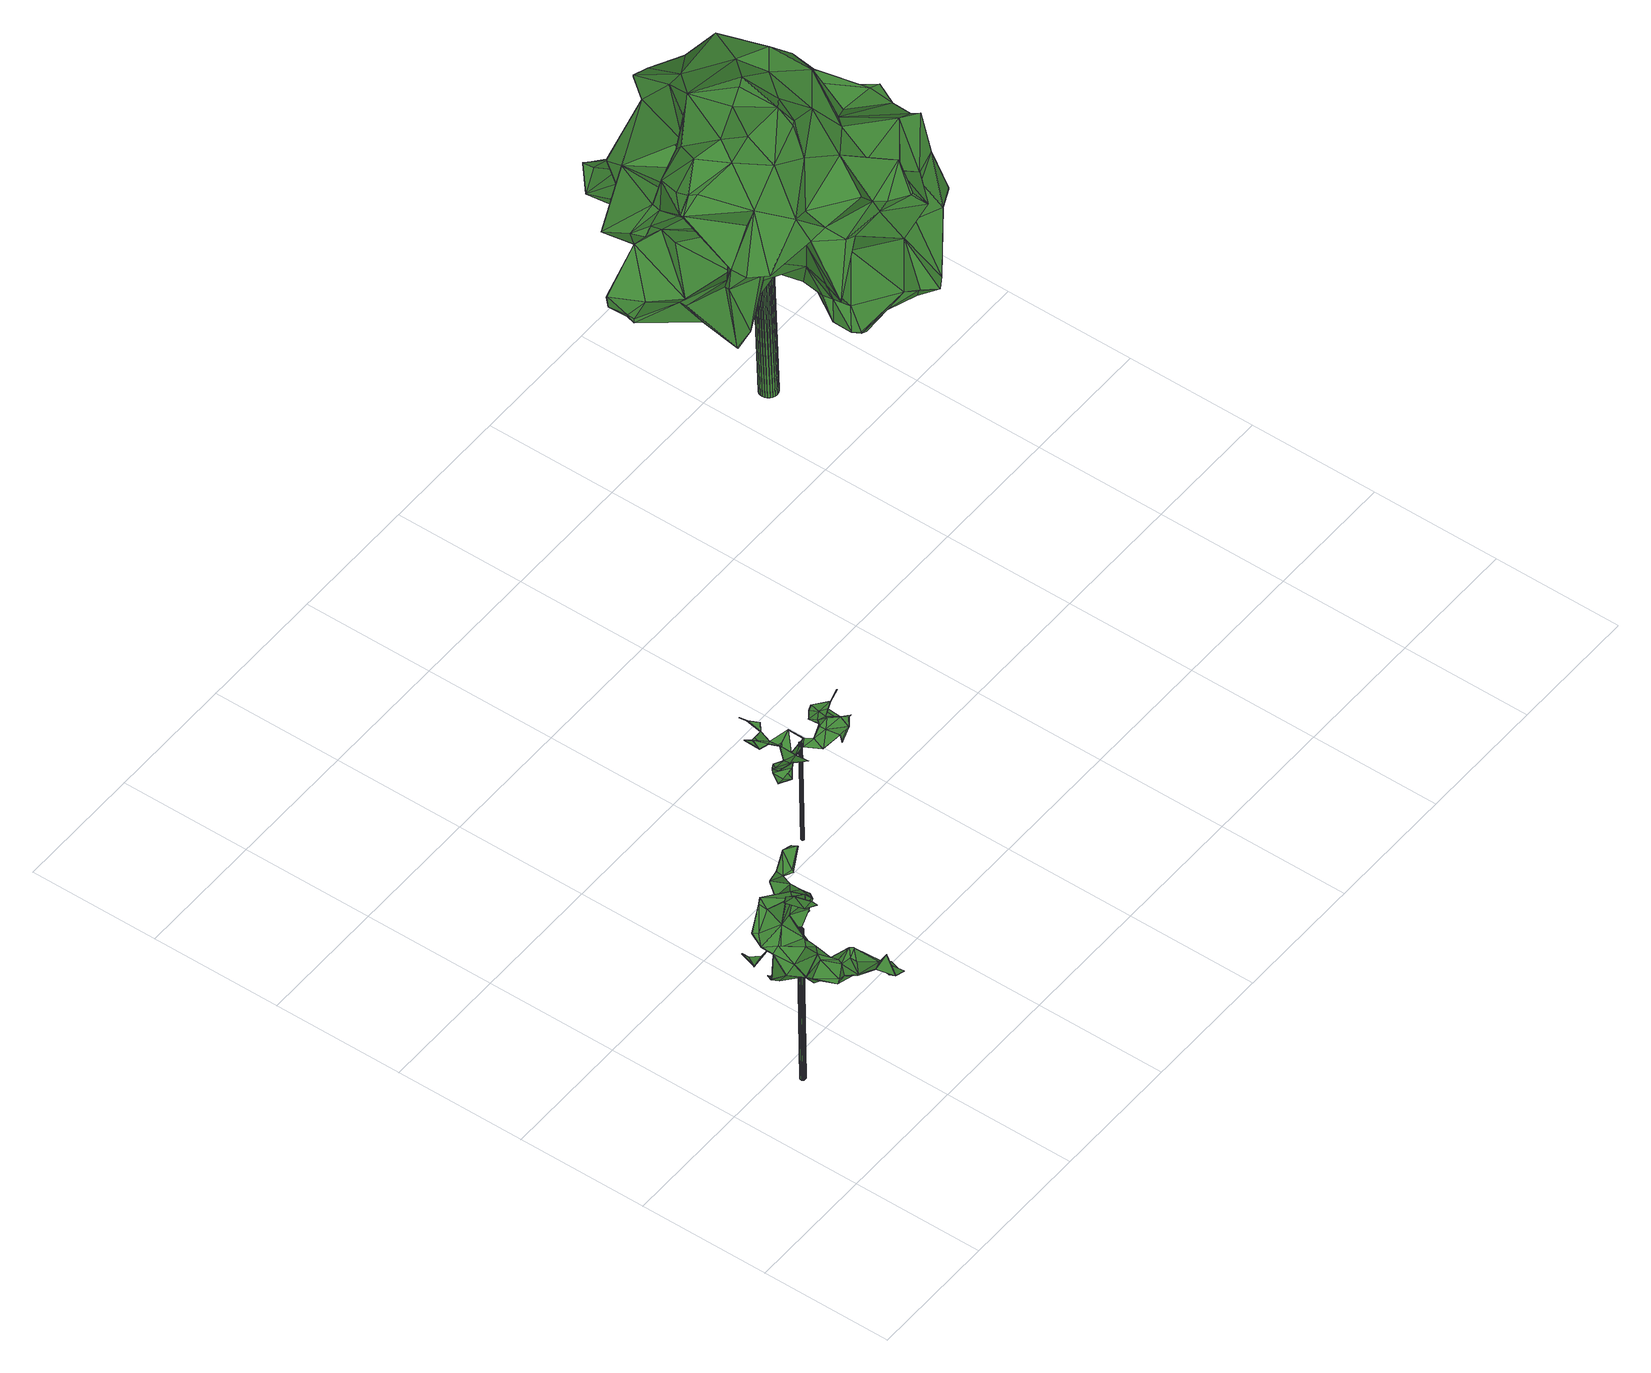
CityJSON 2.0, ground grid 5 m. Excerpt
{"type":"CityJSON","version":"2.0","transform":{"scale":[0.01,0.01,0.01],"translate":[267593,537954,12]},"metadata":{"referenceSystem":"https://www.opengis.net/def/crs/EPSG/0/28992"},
"CityObjects":{
"tree1":{"type":"SolitaryVegetationObject","attributes":{"gtid":401,"crown_width_m":4.51,"crown_median_z":20.05,"crown_r50_m":0.237,"crown_porosity":0.937,"trunk_H_m":7.23,"trunk_DBH_m":0.209,"trunk_radius_m":0.105,"trunk_base_height_m":12.82,"original_gtid":"449"},"geometry":[{"type":"Solid","lod":"3","boundaries":[[[[0,1,2]],[[3,4,5]],[[6,7,8]],[[8,2,9]],[[10,11,12]],[[10,12,13]],[[14,15,16]],[[17,18,19]],[[20,21,22]],[[23,24,25]],[[26,27,28]],[[29,30,31]],[[32,33,34]],[[35,36,37]],[[38,39,40]],[[18,7,41]],[[42,43,44]],[[45,24,46]],[[0,47,48]],[[49,50,51]],[[49,51,52]],[[53,19,54]],[[53,54,55]],[[26,56,27]],[[57,12,58]],[[59,60,61]],[[7,2,8]],[[62,63,64]],[[65,15,14]],[[66,67,21]],[[68,21,67]],[[69,70,71]],[[25,69,71]],[[64,72,73]],[[74,60,75]],[[76,14,16]],[[77,76,16]],[[8,9,6]],[[78,79,80]],[[81,82,83]],[[84,27,85]],[[84,85,17]],[[86,87,38]],[[32,34,88]],[[3,80,89]],[[90,0,91]],[[92,93,41]],[[94,95,96]],[[97,75,59]],[[98,68,15]],[[22,21,68]],[[16,99,100]],[[101,99,16]],[[61,102,59]],[[103,104,13]],[[10,13,104]],[[105,106,107]],[[108,28,53]],[[26,28,108]],[[56,109,27]],[[110,111,112]],[[113,114,111]],[[113,111,24]],[[94,96,115]],[[116,117,64]],[[81,118,119]],[[82,81,119]],[[48,120,0]],[[121,56,122]],[[123,124,125]],[[77,126,76]],[[85,127,128]],[[43,94,40]],[[0,129,85]],[[2,129,0]],[[121,122,130]],[[131,109,56]],[[121,131,56]],[[132,133,88]],[[88,34,134]],[[33,32,135]],[[88,134,132]],[[136,112,137]],[[74,61,60]],[[138,62,115]],[[139,78,5]],[[80,5,78]],[[80,3,5]],[[132,134,140]],[[141,142,25]],[[143,27,84]],[[137,51,144]],[[128,47,0]],[[6,9,145]],[[146,145,9]],[[47,128,147]],[[5,148,139]],[[112,111,114]],[[100,149,150]],[[120,55,54]],[[143,19,53]],[[55,120,48]],[[5,151,148]],[[4,151,5]],[[64,73,116]],[[146,1,90]],[[9,1,146]],[[73,152,119]],[[153,154,140]],[[9,2,1]],[[0,90,1]],[[150,149,155]],[[143,84,19]],[[80,79,156]],[[4,156,79]],[[17,19,84]],[[77,16,157]],[[157,126,77]],[[76,158,14]],[[43,40,159]],[[39,159,40]],[[59,160,66]],[[130,122,161]],[[144,136,137]],[[144,51,35]],[[99,160,100]],[[134,34,140]],[[81,162,118]],[[38,87,163]],[[114,161,122]],[[19,18,93]],[[4,141,71]],[[35,38,163]],[[26,122,56]],[[16,15,68]],[[16,68,101]],[[164,158,76]],[[140,133,132]],[[38,35,37]],[[42,44,165]],[[41,93,18]],[[48,49,55]],[[102,160,59]],[[125,166,123]],[[167,166,125]],[[91,120,168]],[[169,168,120]],[[50,127,131]],[[90,91,146]],[[145,146,91]],[[128,127,147]],[[53,28,143]],[[49,170,50]],[[78,139,148]],[[96,171,115]],[[96,24,171]],[[108,172,26]],[[62,138,116]],[[73,62,116]],[[98,173,68]],[[137,52,51]],[[148,151,78]],[[91,0,120]],[[25,87,69]],[[149,160,102]],[[66,160,99]],[[119,174,73]],[[175,46,176]],[[35,51,50]],[[80,156,89]],[[105,173,98]],[[37,131,121]],[[85,128,0]],[[166,177,165]],[[127,85,109]],[[127,109,131]],[[85,27,109]],[[178,162,81]],[[178,63,162]],[[35,163,144]],[[173,179,22]],[[82,180,83]],[[45,46,175]],[[16,126,157]],[[178,72,63]],[[4,74,156]],[[10,104,181]],[[124,130,125]],[[100,150,16]],[[136,110,112]],[[150,164,16]],[[126,16,164]],[[63,73,174]],[[143,28,27]],[[147,170,47]],[[87,25,182]],[[87,182,136]],[[67,66,183]],[[67,183,184]],[[126,164,76]],[[13,31,176]],[[25,71,141]],[[72,64,63]],[[118,174,119]],[[162,174,118]],[[173,22,68]],[[147,50,170]],[[99,183,66]],[[42,165,177]],[[115,62,94]],[[24,96,113]],[[24,110,25]],[[4,3,141]],[[185,41,186]],[[187,153,33]],[[34,33,153]],[[187,11,153]],[[69,87,86]],[[69,86,61]],[[24,111,110]],[[140,34,153]],[[10,97,11]],[[10,74,97]],[[10,156,74]],[[75,97,74]],[[49,52,55]],[[11,97,59]],[[11,59,153]],[[59,75,60]],[[121,130,37]],[[124,37,130]],[[188,21,20]],[[66,21,188]],[[74,70,61]],[[70,69,61]],[[103,13,176]],[[189,159,124]],[[39,124,159]],[[14,158,65]],[[158,164,150]],[[149,100,160]],[[105,107,179]],[[190,179,107]],[[86,102,61]],[[49,48,170]],[[73,72,152]],[[185,92,41]],[[3,89,142]],[[141,3,142]],[[152,72,178]],[[91,185,186]],[[179,190,20]],[[22,179,20]],[[188,135,154]],[[20,190,191]],[[155,192,150]],[[13,29,31]],[[187,12,11]],[[187,33,193]],[[92,185,168]],[[91,168,185]],[[168,93,92]],[[53,52,108]],[[55,52,53]],[[30,115,171]],[[30,138,115]],[[23,46,24]],[[86,194,195]],[[25,196,23]],[[119,197,82]],[[152,197,119]],[[142,196,25]],[[169,54,19]],[[120,54,169]],[[66,188,59]],[[123,166,189]],[[57,138,29]],[[123,189,124]],[[116,57,58]],[[138,57,116]],[[113,96,95]],[[63,174,162]],[[73,63,62]],[[17,85,129]],[[189,166,165]],[[106,105,98]],[[158,107,65]],[[12,187,193]],[[58,12,193]],[[58,191,116]],[[12,57,13]],[[10,181,156]],[[4,71,70]],[[74,4,70]],[[106,65,107]],[[101,68,184]],[[98,198,106]],[[131,36,50]],[[37,36,131]],[[189,165,44]],[[136,144,87]],[[163,87,144]],[[105,179,173]],[[190,107,192]],[[158,192,107]],[[20,191,58]],[[64,194,62]],[[79,151,4]],[[78,151,79]],[[153,188,154]],[[158,150,192]],[[190,192,191]],[[59,188,153]],[[184,68,67]],[[135,188,33]],[[13,57,29]],[[20,58,188]],[[193,188,58]],[[193,33,188]],[[94,62,194]],[[94,194,40]],[[38,194,86]],[[194,38,40]],[[44,159,189]],[[156,181,89]],[[37,39,38]],[[124,39,37]],[[91,186,145]],[[166,167,177]],[[155,64,117]],[[155,117,192]],[[192,117,191]],[[191,117,116]],[[6,145,186]],[[6,186,7]],[[41,7,186]],[[154,135,133]],[[196,181,104]],[[88,133,32]],[[140,154,133]],[[89,181,142]],[[135,32,133]],[[42,113,43]],[[136,182,110]],[[25,110,182]],[[103,176,46]],[[15,198,98]],[[108,52,137]],[[17,129,18]],[[93,168,19]],[[18,129,7]],[[2,7,129]],[[103,46,23]],[[83,197,81]],[[171,45,175]],[[171,24,45]],[[152,178,197]],[[103,196,104]],[[130,161,125]],[[125,161,167]],[[177,167,161]],[[177,161,42]],[[113,161,114]],[[42,161,113]],[[44,43,159]],[[48,47,170]],[[81,197,178]],[[64,195,194]],[[169,19,168]],[[103,23,196]],[[196,142,181]],[[102,86,195]],[[155,195,64]],[[102,195,149]],[[155,149,195]],[[29,138,30]],[[122,26,172]],[[122,172,114]],[[137,172,108]],[[199,172,137]],[[35,50,36]],[[199,112,172]],[[199,137,112]],[[114,172,112]],[[197,83,180]],[[82,197,180]],[[50,147,127]],[[101,184,183]],[[101,183,99]],[[176,31,175]],[[171,31,30]],[[175,31,171]],[[113,95,43]],[[94,43,95]],[[106,198,65]],[[15,65,198]],[[200,201,202]],[[200,202,203]],[[203,202,204]],[[203,204,205]],[[202,201,206]],[[202,206,204]],[[204,206,207]],[[204,207,205]],[[206,201,208]],[[206,208,207]],[[207,208,209]],[[207,209,205]],[[208,201,210]],[[208,210,209]],[[209,210,211]],[[209,211,205]],[[210,201,212]],[[210,212,211]],[[211,212,213]],[[211,213,205]],[[212,201,214]],[[212,214,213]],[[213,214,215]],[[213,215,205]],[[214,201,216]],[[214,216,215]],[[215,216,217]],[[215,217,205]],[[216,201,218]],[[216,218,217]],[[217,218,219]],[[217,219,205]],[[218,201,220]],[[218,220,219]],[[219,220,221]],[[219,221,205]],[[220,201,222]],[[220,222,221]],[[221,222,223]],[[221,223,205]],[[222,201,224]],[[222,224,223]],[[223,224,225]],[[223,225,205]],[[224,201,226]],[[224,226,225]],[[225,226,227]],[[225,227,205]],[[226,201,228]],[[226,228,227]],[[227,228,229]],[[227,229,205]],[[228,201,230]],[[228,230,229]],[[229,230,231]],[[229,231,205]],[[230,201,232]],[[230,232,231]],[[231,232,233]],[[231,233,205]],[[232,201,234]],[[232,234,233]],[[233,234,235]],[[233,235,205]],[[234,201,236]],[[234,236,235]],[[235,236,237]],[[235,237,205]],[[236,201,238]],[[236,238,237]],[[237,238,239]],[[237,239,205]],[[238,201,240]],[[238,240,239]],[[239,240,241]],[[239,241,205]],[[240,201,242]],[[240,242,241]],[[241,242,243]],[[241,243,205]],[[242,201,244]],[[242,244,243]],[[243,244,245]],[[243,245,205]],[[244,201,246]],[[244,246,245]],[[245,246,247]],[[245,247,205]],[[246,201,248]],[[246,248,247]],[[247,248,249]],[[247,249,205]],[[248,201,200]],[[248,200,249]],[[249,200,203]],[[249,203,205]]]]}]},
"tree2":{"type":"SolitaryVegetationObject","attributes":{"gtid":527,"crown_width_m":3.41,"crown_median_z":18.13,"crown_r50_m":0.161,"crown_porosity":0.956,"trunk_H_m":4.54,"trunk_DBH_m":0.111,"trunk_radius_m":0.0557,"trunk_base_height_m":13.59,"original_gtid":"597"},"geometry":[{"type":"Solid","lod":"3","boundaries":[[[[250,251,252]],[[253,254,255]],[[256,257,258]],[[259,260,261]],[[262,263,264]],[[265,266,267]],[[251,250,268]],[[269,265,270]],[[271,272,273]],[[269,270,274]],[[275,274,270]],[[276,253,277]],[[278,279,280]],[[281,279,278]],[[282,283,284]],[[285,286,287]],[[273,288,289]],[[284,290,291]],[[292,293,294]],[[294,293,295]],[[257,296,258]],[[297,291,260]],[[298,299,300]],[[301,302,303]],[[303,302,304]],[[256,305,257]],[[306,307,308]],[[309,310,311]],[[312,309,311]],[[265,269,313]],[[290,283,314]],[[283,290,284]],[[277,271,303]],[[315,271,277]],[[273,316,288]],[[262,317,255]],[[318,319,320]],[[321,266,260]],[[270,265,267]],[[268,250,312]],[[322,268,312]],[[252,322,312]],[[323,310,324]],[[325,326,288]],[[327,328,329]],[[330,329,328]],[[250,323,331]],[[250,252,323]],[[277,303,276]],[[266,321,332]],[[290,263,333]],[[290,333,307]],[[334,322,251]],[[255,335,273]],[[266,297,260]],[[312,336,337]],[[274,313,269]],[[261,260,291]],[[338,324,339]],[[323,324,338]],[[280,300,299]],[[290,314,263]],[[278,280,299]],[[340,285,287]],[[295,336,311]],[[292,294,341]],[[337,333,252]],[[287,342,340]],[[325,340,343]],[[256,344,305]],[[345,305,344]],[[308,346,347]],[[309,324,310]],[[288,326,329]],[[282,314,283]],[[323,338,331]],[[312,337,252]],[[337,348,346]],[[285,340,325]],[[349,350,351]],[[349,351,286]],[[278,298,268]],[[254,293,262]],[[258,296,256]],[[344,352,327]],[[299,298,278]],[[353,335,255]],[[252,333,310]],[[305,296,257]],[[354,253,276]],[[355,282,332]],[[253,255,272]],[[253,272,277]],[[311,333,263]],[[340,342,345]],[[275,332,274]],[[314,355,356]],[[289,301,303]],[[304,302,357]],[[301,357,302]],[[357,301,304]],[[276,303,358]],[[296,352,344]],[[296,305,352]],[[262,359,317]],[[255,317,353]],[[317,291,290]],[[317,290,307]],[[250,331,338]],[[294,337,336]],[[305,360,352]],[[344,327,343]],[[344,343,345]],[[345,343,340]],[[327,329,343]],[[260,259,359]],[[264,359,262]],[[255,273,272]],[[307,337,346]],[[307,346,308]],[[285,349,286]],[[361,294,336]],[[362,301,330]],[[352,360,328]],[[311,263,262]],[[329,289,288]],[[264,356,363]],[[278,268,281]],[[286,342,287]],[[305,342,286]],[[345,342,305]],[[251,322,252]],[[347,335,308]],[[353,308,335]],[[306,308,353]],[[354,276,350]],[[328,351,330]],[[343,326,325]],[[354,349,288]],[[364,288,349]],[[364,349,285]],[[350,349,354]],[[292,335,347]],[[307,353,317]],[[306,353,307]],[[298,279,251]],[[251,268,298]],[[334,279,281]],[[263,314,356]],[[263,356,264]],[[300,280,279]],[[251,279,334]],[[300,279,298]],[[261,359,259]],[[337,295,348]],[[358,365,276]],[[281,322,334]],[[322,281,268]],[[311,310,333]],[[318,366,319]],[[358,366,318]],[[341,254,253]],[[297,313,367]],[[325,364,285]],[[274,332,282]],[[363,321,264]],[[321,260,264]],[[260,359,264]],[[317,359,291]],[[320,351,350]],[[329,326,343]],[[352,328,327]],[[323,252,310]],[[256,296,344]],[[266,332,275]],[[284,291,297]],[[363,332,321]],[[286,360,305]],[[355,332,363]],[[313,297,266]],[[313,266,265]],[[330,319,368]],[[368,362,330]],[[319,330,320]],[[338,339,250]],[[309,250,324]],[[339,324,250]],[[295,341,361]],[[361,341,294]],[[347,346,348]],[[312,250,309]],[[301,369,304]],[[314,282,355]],[[303,304,369]],[[277,272,315]],[[315,272,271]],[[289,303,271]],[[273,289,271]],[[262,348,311]],[[311,348,295]],[[291,359,261]],[[341,316,292]],[[253,354,316]],[[253,316,341]],[[354,288,316]],[[292,316,273]],[[266,370,267]],[[262,255,254]],[[295,361,336]],[[335,292,273]],[[330,351,320]],[[368,366,362]],[[295,293,341]],[[325,288,364]],[[348,293,347]],[[307,333,337]],[[312,311,336]],[[337,294,295]],[[341,293,254]],[[282,367,274]],[[313,274,367]],[[297,367,284]],[[284,367,282]],[[329,371,289]],[[347,293,292]],[[262,293,348]],[[275,370,266]],[[320,365,318]],[[358,318,365]],[[368,319,366]],[[270,370,275]],[[267,370,270]],[[320,372,365]],[[286,351,360]],[[276,365,372]],[[276,372,350]],[[350,372,320]],[[330,301,371]],[[301,289,371]],[[330,371,329]],[[363,356,355]],[[303,369,358]],[[358,369,366]],[[362,366,369]],[[362,369,301]],[[360,351,328]],[[373,374,375]],[[373,375,376]],[[376,375,377]],[[376,377,378]],[[375,374,379]],[[375,379,377]],[[377,379,380]],[[377,380,378]],[[379,374,381]],[[379,381,380]],[[380,381,382]],[[380,382,378]],[[381,374,383]],[[381,383,382]],[[382,383,384]],[[382,384,378]],[[383,374,385]],[[383,385,384]],[[384,385,386]],[[384,386,378]],[[385,374,387]],[[385,387,386]],[[386,387,388]],[[386,388,378]],[[387,374,389]],[[387,389,388]],[[388,389,390]],[[388,390,378]],[[389,374,391]],[[389,391,390]],[[390,391,392]],[[390,392,378]],[[391,374,393]],[[391,393,392]],[[392,393,394]],[[392,394,378]],[[393,374,395]],[[393,395,394]],[[394,395,396]],[[394,396,378]],[[395,374,397]],[[395,397,396]],[[396,397,398]],[[396,398,378]],[[397,374,399]],[[397,399,398]],[[398,399,400]],[[398,400,378]],[[399,374,401]],[[399,401,400]],[[400,401,402]],[[400,402,378]],[[401,374,403]],[[401,403,402]],[[402,403,404]],[[402,404,378]],[[403,374,405]],[[403,405,404]],[[404,405,406]],[[404,406,378]],[[405,374,407]],[[405,407,406]],[[406,407,408]],[[406,408,378]],[[407,374,409]],[[407,409,408]],[[408,409,410]],[[408,410,378]],[[409,374,411]],[[409,411,410]],[[410,411,412]],[[410,412,378]],[[411,374,413]],[[411,413,412]],[[412,413,414]],[[412,414,378]],[[413,374,415]],[[413,415,414]],[[414,415,416]],[[414,416,378]],[[415,374,417]],[[415,417,416]],[[416,417,418]],[[416,418,378]],[[417,374,419]],[[417,419,418]],[[418,419,420]],[[418,420,378]],[[419,374,421]],[[419,421,420]],[[420,421,422]],[[420,422,378]],[[421,374,373]],[[421,373,422]],[[422,373,376]],[[422,376,378]]]]}]},
"tree3":{"type":"SolitaryVegetationObject","attributes":{"gtid":221,"crown_width_m":11.6,"crown_median_z":22.83,"crown_r50_m":0.462,"crown_porosity":0.899,"trunk_H_m":9.32,"trunk_DBH_m":0.707,"trunk_radius_m":0.353,"trunk_base_height_m":13.51,"original_gtid":"242"},"geometry":[{"type":"Solid","lod":"3","boundaries":[[[[423,424,425]],[[426,427,428]],[[429,430,431]],[[432,430,429]],[[424,433,434]],[[435,436,437]],[[438,439,440]],[[441,442,443]],[[444,445,446]],[[447,448,449]],[[450,451,452]],[[453,454,455]],[[456,457,458]],[[459,458,457]],[[448,423,460]],[[435,437,427]],[[461,462,463]],[[464,465,466]],[[432,467,468]],[[469,470,471]],[[472,471,470]],[[473,474,475]],[[476,426,465]],[[451,477,452]],[[478,479,480]],[[478,480,481]],[[481,480,482]],[[483,484,485]],[[486,487,488]],[[489,488,487]],[[476,427,426]],[[473,470,469]],[[458,490,456]],[[491,492,493]],[[494,495,496]],[[442,496,495]],[[497,498,499]],[[487,500,501]],[[502,503,504]],[[494,505,506]],[[507,508,509]],[[507,509,510]],[[489,511,469]],[[512,440,439]],[[513,459,514]],[[425,515,460]],[[476,436,435]],[[516,517,518]],[[519,518,517]],[[429,467,432]],[[520,521,522]],[[489,469,523]],[[524,525,526]],[[527,528,529]],[[529,530,527]],[[528,527,530]],[[531,442,441]],[[532,497,533]],[[448,460,534]],[[535,536,537]],[[538,539,477]],[[507,510,438]],[[438,510,439]],[[540,425,541]],[[542,543,544]],[[426,428,545]],[[540,515,425]],[[546,463,462]],[[547,548,549]],[[458,459,513]],[[444,446,550]],[[444,550,551]],[[459,457,544]],[[552,553,441]],[[449,448,554]],[[486,500,487]],[[555,556,557]],[[433,557,556]],[[427,476,435]],[[425,424,541]],[[513,514,558]],[[559,516,518]],[[560,561,460]],[[528,530,562]],[[464,476,465]],[[450,563,451]],[[564,551,475]],[[565,513,558]],[[529,462,461]],[[430,566,431]],[[567,568,541]],[[479,478,569]],[[549,506,505]],[[536,540,541]],[[448,570,433]],[[447,433,570]],[[447,570,448]],[[571,568,567]],[[572,436,450]],[[573,436,572]],[[574,531,491]],[[575,576,483]],[[458,565,577]],[[513,565,458]],[[578,579,580]],[[581,579,578]],[[436,427,437]],[[571,582,583]],[[584,571,583]],[[584,568,571]],[[547,585,548]],[[444,487,501]],[[529,461,530]],[[549,505,547]],[[586,587,588]],[[433,423,448]],[[423,433,424]],[[589,590,591]],[[491,592,492]],[[547,505,494]],[[581,593,579]],[[423,425,460]],[[594,549,595]],[[596,597,560]],[[544,457,598]],[[599,520,522]],[[564,600,551]],[[533,497,601]],[[602,491,603]],[[451,563,475]],[[604,463,605]],[[508,606,509]],[[453,606,508]],[[504,607,608]],[[530,461,562]],[[560,609,561]],[[610,561,609]],[[546,611,576]],[[612,598,482]],[[613,612,482]],[[614,613,430]],[[589,591,562]],[[542,615,543]],[[607,616,617]],[[607,503,520]],[[481,598,456]],[[487,511,489]],[[590,532,591]],[[532,528,562]],[[525,443,442]],[[618,619,620]],[[450,464,563]],[[621,500,622]],[[562,461,589]],[[553,623,531]],[[442,531,496]],[[536,541,537]],[[541,424,567]],[[491,531,623]],[[592,623,553]],[[522,624,599]],[[446,512,550]],[[625,626,586]],[[467,586,626]],[[597,610,609]],[[597,609,560]],[[491,623,592]],[[464,466,627]],[[531,441,553]],[[537,628,559]],[[461,463,604]],[[588,438,629]],[[504,503,607]],[[577,630,517]],[[596,517,630]],[[631,537,620]],[[631,620,478]],[[446,632,512]],[[633,632,446]],[[580,485,634]],[[635,616,636]],[[635,636,637]],[[522,521,502]],[[617,548,608]],[[638,434,433]],[[539,455,454]],[[538,455,539]],[[544,639,542]],[[618,620,537]],[[551,451,475]],[[593,546,579]],[[553,588,587]],[[592,553,587]],[[640,534,610]],[[534,561,610]],[[641,642,643]],[[581,644,593]],[[578,644,581]],[[534,460,561]],[[627,645,464]],[[504,646,431]],[[635,647,594]],[[647,648,594]],[[635,594,616]],[[649,485,648]],[[634,485,649]],[[634,578,580]],[[464,650,563]],[[537,541,618]],[[602,574,491]],[[589,449,590]],[[615,630,565]],[[514,459,544]],[[501,500,651]],[[501,651,445]],[[478,620,569]],[[652,490,628]],[[531,574,496]],[[653,526,525]],[[602,603,608]],[[431,646,429]],[[439,509,512]],[[510,509,439]],[[638,567,434]],[[641,599,654]],[[642,641,654]],[[424,434,567]],[[568,584,618]],[[568,618,541]],[[653,576,611]],[[572,655,573]],[[477,573,655]],[[580,576,575]],[[441,443,656]],[[575,483,485]],[[511,474,469]],[[657,571,658]],[[657,658,659]],[[625,445,651]],[[625,446,445]],[[490,516,628]],[[444,600,487]],[[587,586,467]],[[457,456,598]],[[592,587,492]],[[548,595,549]],[[596,523,471]],[[524,526,528]],[[450,436,464]],[[660,442,661]],[[660,661,653]],[[662,642,654]],[[640,466,554]],[[466,499,554]],[[477,539,573]],[[477,655,452]],[[572,452,655]],[[619,569,620]],[[663,464,645]],[[583,624,619]],[[569,619,624]],[[573,428,427]],[[589,664,449]],[[665,524,528]],[[593,644,666]],[[560,536,535]],[[608,646,504]],[[493,646,608]],[[467,626,621]],[[532,498,497]],[[572,450,452]],[[507,438,588]],[[646,493,667]],[[606,453,455]],[[477,512,509]],[[608,548,585]],[[476,464,436]],[[487,600,511]],[[444,501,445]],[[444,551,600]],[[511,564,474]],[[511,600,564]],[[456,490,652]],[[532,533,528]],[[606,455,538]],[[627,472,668]],[[626,625,651]],[[535,537,559]],[[669,473,650]],[[588,553,552]],[[560,535,518]],[[443,525,524]],[[518,535,559]],[[467,429,667]],[[467,667,587]],[[508,656,453]],[[656,601,453]],[[545,428,573]],[[509,606,477]],[[606,538,477]],[[549,594,648]],[[544,543,514]],[[514,543,558]],[[624,582,599]],[[624,583,582]],[[451,670,477]],[[596,630,523]],[[618,584,619]],[[607,617,608]],[[624,522,569]],[[557,664,461]],[[614,430,432]],[[482,598,481]],[[666,644,578]],[[481,631,478]],[[520,599,641]],[[560,460,515]],[[520,641,647]],[[613,671,430]],[[432,672,613]],[[614,432,613]],[[673,454,497]],[[456,652,481]],[[481,652,631]],[[590,498,532]],[[674,639,672]],[[539,454,545]],[[539,545,573]],[[646,667,429]],[[656,443,665]],[[495,661,442]],[[637,647,635]],[[475,650,473]],[[665,528,533]],[[656,665,601]],[[637,636,616]],[[447,449,664]],[[557,447,664]],[[485,484,506]],[[493,608,603]],[[551,670,451]],[[550,512,670]],[[550,670,551]],[[596,471,472]],[[477,670,512]],[[617,595,548]],[[616,595,617]],[[440,632,438]],[[594,595,616]],[[440,512,632]],[[621,626,500]],[[640,610,627]],[[432,468,672]],[[573,427,436]],[[613,482,671]],[[479,566,671]],[[479,671,480]],[[613,672,612]],[[542,675,488]],[[566,479,676]],[[566,676,502]],[[569,502,676]],[[569,676,479]],[[465,673,677]],[[465,426,673]],[[673,497,677]],[[465,677,466]],[[458,516,490]],[[520,503,521]],[[665,443,524]],[[523,469,471]],[[560,515,536]],[[540,536,515]],[[678,679,680]],[[680,679,556]],[[520,647,616]],[[616,647,681]],[[520,616,607]],[[502,521,503]],[[522,502,569]],[[473,469,474]],[[519,517,596]],[[519,596,518]],[[682,507,588]],[[475,474,564]],[[504,431,566]],[[504,566,502]],[[462,611,546]],[[683,648,647]],[[683,649,648]],[[634,649,684]],[[549,648,485]],[[549,485,506]],[[574,602,585]],[[608,585,602]],[[491,493,603]],[[468,621,622]],[[660,653,442]],[[442,653,525]],[[492,587,667]],[[449,498,590]],[[468,467,621]],[[497,454,601]],[[673,545,454]],[[685,605,463]],[[497,499,677]],[[686,604,605]],[[492,667,493]],[[499,466,677]],[[653,483,576]],[[484,653,661]],[[433,447,557]],[[680,687,686]],[[604,686,687]],[[556,604,687]],[[556,687,680]],[[486,488,675]],[[555,557,461]],[[555,461,604]],[[619,584,583]],[[566,430,671]],[[640,627,466]],[[601,454,453]],[[601,665,533]],[[642,657,643]],[[558,543,565]],[[615,565,543]],[[637,681,647]],[[500,486,622]],[[468,622,672]],[[567,658,571]],[[585,547,496]],[[585,496,574]],[[494,496,547]],[[562,591,532]],[[627,668,645]],[[688,645,668]],[[523,615,489]],[[489,615,488]],[[542,488,615]],[[689,658,567]],[[689,567,638]],[[689,659,658]],[[689,638,659]],[[672,639,612]],[[688,668,663]],[[554,499,498]],[[639,544,612]],[[637,616,681]],[[528,526,529]],[[433,679,638]],[[611,526,653]],[[526,611,529]],[[529,611,462]],[[485,580,575]],[[640,554,534]],[[472,610,596]],[[597,596,610]],[[448,534,554]],[[579,576,580]],[[438,632,629]],[[579,546,576]],[[633,625,632]],[[625,629,632]],[[586,629,625]],[[586,588,629]],[[463,666,685]],[[659,685,666]],[[659,666,578]],[[684,659,578]],[[604,556,555]],[[668,472,470]],[[475,563,650]],[[565,630,577]],[[472,627,610]],[[544,598,612]],[[554,498,449]],[[470,473,669]],[[615,523,630]],[[516,458,517]],[[577,517,458]],[[518,596,560]],[[463,546,593]],[[680,686,690]],[[680,690,678]],[[685,690,686]],[[659,690,685]],[[506,661,494]],[[495,494,661]],[[483,653,484]],[[484,661,506]],[[647,641,643]],[[684,649,659]],[[647,643,683]],[[659,683,643]],[[659,649,683]],[[634,684,578]],[[426,545,673]],[[659,643,657]],[[642,571,657]],[[638,679,659]],[[433,556,679]],[[571,662,582]],[[659,679,678]],[[626,651,500]],[[631,652,628]],[[631,628,537]],[[559,628,516]],[[461,664,589]],[[666,463,593]],[[674,675,639]],[[639,675,542]],[[674,486,675]],[[480,671,482]],[[688,663,645]],[[633,446,625]],[[659,678,690]],[[682,588,552]],[[507,691,508]],[[656,508,691]],[[656,691,441]],[[552,441,691]],[[470,663,668]],[[470,669,663]],[[650,464,663]],[[650,663,669]],[[682,691,507]],[[682,552,691]],[[662,571,642]],[[672,622,674]],[[674,622,486]],[[686,605,685]],[[582,662,654]],[[582,654,599]],[[692,693,694]],[[692,694,695]],[[695,694,696]],[[695,696,697]],[[694,693,698]],[[694,698,696]],[[696,698,699]],[[696,699,697]],[[698,693,700]],[[698,700,699]],[[699,700,701]],[[699,701,697]],[[700,693,702]],[[700,702,701]],[[701,702,703]],[[701,703,697]],[[702,693,704]],[[702,704,703]],[[703,704,705]],[[703,705,697]],[[704,693,706]],[[704,706,705]],[[705,706,707]],[[705,707,697]],[[706,693,708]],[[706,708,707]],[[707,708,709]],[[707,709,697]],[[708,693,710]],[[708,710,709]],[[709,710,711]],[[709,711,697]],[[710,693,712]],[[710,712,711]],[[711,712,713]],[[711,713,697]],[[712,693,714]],[[712,714,713]],[[713,714,715]],[[713,715,697]],[[714,693,716]],[[714,716,715]],[[715,716,717]],[[715,717,697]],[[716,693,718]],[[716,718,717]],[[717,718,719]],[[717,719,697]],[[718,693,720]],[[718,720,719]],[[719,720,721]],[[719,721,697]],[[720,693,722]],[[720,722,721]],[[721,722,723]],[[721,723,697]],[[722,693,724]],[[722,724,723]],[[723,724,725]],[[723,725,697]],[[724,693,726]],[[724,726,725]],[[725,726,727]],[[725,727,697]],[[726,693,728]],[[726,728,727]],[[727,728,729]],[[727,729,697]],[[728,693,730]],[[728,730,729]],[[729,730,731]],[[729,731,697]],[[730,693,732]],[[730,732,731]],[[731,732,733]],[[731,733,697]],[[732,693,734]],[[732,734,733]],[[733,734,735]],[[733,735,697]],[[734,693,736]],[[734,736,735]],[[735,736,737]],[[735,737,697]],[[736,693,738]],[[736,738,737]],[[737,738,739]],[[737,739,697]],[[738,693,740]],[[738,740,739]],[[739,740,741]],[[739,741,697]],[[740,693,692]],[[740,692,741]],[[741,692,695]],[[741,695,697]]]]}]}
},
"vertices":[
[276,130,822],[327,102,806],[274,70,808],[194,441,985],[244,392,956],[199,360,1003],[311,37,814],[267,38,829],[295,56,804],[318,67,802],[296,493,918],[348,531,886],[305,560,842],[224,564,906],[384,584,611],[453,634,649],[393,551,628],[179,127,851],[213,78,881],[180,128,853],[334,580,746],[363,543,757],[368,567,707],[148,511,831],[118,477,812],[197,454,871],[116,266,801],[145,184,803],[159,189,810],[255,523,860],[215,511,860],[215,526,880],[467,655,842],[405,631,833],[455,642,885],[228,325,809],[168,292,763],[188,308,720],[255,355,754],[204,379,728],[210,391,749],[262,71,914],[111,430,696],[177,365,751],[135,415,680],[132,528,834],[133,527,835],[236,176,836],[258,204,867],[247,215,871],[212,264,819],[212,264,821],[204,228,842],[190,202,848],[229,197,847],[246,214,872],[151,261,761],[282,546,834],[328,560,815],[356,513,792],[369,455,843],[339,447,827],[260,501,743],[212,515,699],[261,503,742],[409,637,624],[384,523,759],[399,529,714],[439,572,697],[263,471,848],[313,421,917],[270,463,925],[213,516,700],[211,516,700],[315,420,918],[371,466,861],[343,556,613],[324,488,624],[237,361,1006],[244,391,972],[235,429,987],[193,587,628],[187,610,636],[189,611,635],[151,160,850],[188,157,821],[279,438,780],[243,396,802],[505,645,862],[227,460,972],[328,102,807],[286,112,839],[263,72,915],[214,80,882],[199,429,778],[168,436,797],[168,480,811],[358,497,872],[454,634,651],[424,508,705],[397,528,713],[434,528,687],[353,515,787],[202,551,901],[224,562,906],[404,638,694],[412,647,677],[384,640,698],[171,275,836],[147,184,802],[159,440,807],[129,437,798],[148,365,777],[128,437,796],[99,361,769],[204,478,807],[291,595,745],[292,595,744],[169,545,631],[169,545,633],[257,202,868],[158,291,727],[123,297,778],[174,411,665],[183,386,678],[134,415,678],[324,489,626],[159,188,808],[199,166,824],[255,100,845],[159,322,737],[153,260,762],[497,610,888],[447,593,818],[496,611,889],[437,627,803],[214,367,804],[186,297,839],[278,540,831],[229,331,1015],[444,595,830],[223,455,960],[223,457,961],[152,162,851],[224,332,820],[312,38,814],[319,67,803],[196,193,831],[229,331,1013],[361,541,756],[366,565,706],[236,361,1004],[205,542,656],[402,603,832],[446,591,818],[333,579,745],[300,437,937],[324,487,626],[372,591,638],[203,381,729],[382,522,758],[101,361,767],[206,540,655],[236,359,795],[342,556,615],[125,456,686],[124,455,685],[109,430,694],[255,98,869],[236,175,838],[229,198,845],[149,512,830],[123,297,780],[413,603,686],[169,544,632],[134,528,834],[203,552,899],[109,431,695],[207,541,655],[384,638,699],[189,610,636],[269,465,926],[168,434,799],[424,510,706],[430,537,694],[256,96,868],[269,40,830],[330,602,869],[402,603,830],[174,412,667],[348,646,728],[327,616,739],[327,615,737],[329,601,867],[277,438,779],[318,521,791],[214,525,881],[194,587,630],[453,635,650],[125,297,779],[285,425,82],[275,425,82],[285,428,82],[275,428,805],[275,430,805],[265,428,805],[284,430,82],[274,433,805],[282,432,82],[272,435,805],[280,434,82],[270,437,805],[278,435,82],[268,438,805],[275,435,82],[265,438,805],[272,435,82],[262,438,805],[270,434,82],[260,437,805],[268,432,82],[258,435,805],[266,430,82],[256,433,805],[265,428,82],[255,430,805],[265,425,82],[254,428,805],[265,422,82],[255,425,805],[266,420,82],[256,422,805],[268,418,82],[257,420,805],[270,416,82],[260,419,805],[272,415,82],[262,417,805],[275,415,82],[265,417,805],[278,415,82],[267,417,805],[280,416,82],[270,418,805],[282,418,82],[272,420,805],[284,420,82],[274,422,805],[285,422,82],[275,425,805],
[989,1168,617],[1050,1179,597],[1029,1126,601],[1134,1022,594],[1100,1039,614],[1088,1033,585],[1333,1078,622],[1333,1078,623],[1334,1078,622],[1018,957,627],[961,978,655],[1018,958,626],[1033,1022,601],[994,1041,596],[986,1010,612],[907,943,644],[940,967,655],[907,943,645],[1050,1179,599],[865,968,641],[865,968,643],[1143,992,556],[1142,992,556],[1134,1024,593],[889,1009,648],[889,1008,649],[1176,1006,611],[1143,991,556],[1038,1225,632],[1038,1225,630],[1031,1252,635],[1075,1198,608],[930,1042,610],[963,1062,592],[945,1040,601],[1185,1083,606],[1227,1073,612],[1218,1106,604],[1184,1039,609],[1176,1006,610],[994,1041,594],[986,1010,610],[1100,1041,614],[1099,1040,614],[1086,1092,631],[1085,1092,632],[1333,1077,622],[954,1005,618],[1036,1225,631],[1031,1251,636],[1030,1251,635],[1204,968,587],[1215,968,542],[1202,967,587],[1215,967,541],[1277,1062,626],[1081,1058,529],[1039,1051,575],[1081,1059,530],[1012,1117,611],[1012,1117,609],[1038,1090,598],[1029,1126,603],[898,973,631],[963,1062,594],[1143,991,555],[1134,1023,594],[1033,1022,599],[1254,970,629],[1265,970,629],[1234,988,636],[961,978,657],[1051,1179,598],[979,1130,605],[979,1130,607],[1185,1083,604],[1193,1051,611],[1250,1052,617],[1250,1051,618],[1220,1040,613],[1234,988,634],[988,1168,616],[923,1009,628],[1037,1090,596],[1075,1198,606],[1088,1035,585],[1085,1093,632],[1039,1090,597],[964,1181,629],[964,1181,630],[1218,1107,602],[1100,1040,615],[1238,1113,608],[1227,1073,610],[1277,1062,624],[1239,1114,607],[1048,1053,578],[1074,1044,572],[1048,1052,580],[1193,1051,613],[1201,1020,636],[1220,1040,615],[1277,1061,625],[1074,1042,572],[1171,1027,618],[931,1041,611],[945,1040,603],[1216,967,542],[1224,946,623],[1018,959,627],[1250,1052,619],[1086,1092,633],[1254,970,627],[954,1006,618],[1184,1083,605],[1223,948,623],[1254,969,628],[922,1009,626],[1266,970,628],[1224,947,622],[898,973,633],[1201,1020,634],[1233,988,635],[1081,1025,159],[1075,1025,159],[1080,1027,159],[1082,1036,613],[1082,1037,613],[1076,1036,613],[1080,1028,159],[1081,1039,613],[1079,1029,159],[1080,1040,613],[1078,1030,159],[1079,1041,613],[1076,1030,159],[1078,1041,613],[1075,1031,159],[1076,1041,613],[1073,1030,159],[1075,1041,613],[1072,1030,159],[1073,1040,613],[1071,1029,159],[1072,1039,613],[1070,1028,159],[1072,1038,613],[1070,1026,159],[1071,1037,613],[1070,1025,159],[1071,1035,613],[1070,1023,159],[1071,1034,613],[1070,1022,159],[1072,1033,613],[1071,1021,159],[1073,1031,613],[1072,1020,159],[1074,1031,613],[1074,1020,159],[1075,1030,613],[1075,1019,159],[1077,1030,613],[1077,1020,159],[1078,1030,613],[1078,1020,159],[1079,1031,613],[1079,1021,159],[1080,1032,613],[1080,1022,159],[1081,1033,613],[1080,1024,159],[1082,1034,613],
[2620,2549,739],[2438,2632,823],[2750,2681,723],[2542,1923,757],[2555,1891,763],[2554,1894,766],[2781,2439,1595],[2761,2604,1420],[2761,2644,1546],[2921,2451,1435],[2255,2532,768],[2326,2584,810],[2590,1903,733],[2673,1875,785],[2588,1895,742],[2759,1892,1420],[2729,1820,1324],[2739,1821,1326],[2392,2041,1355],[2284,2130,1430],[2224,2018,1242],[3032,1965,1180],[3054,2024,1309],[2915,1924,1209],[2401,2429,776],[2568,2427,700],[2435,2298,807],[2769,1824,804],[2798,1746,919],[2740,1708,936],[2433,1884,1025],[2475,1978,1008],[2460,1905,1022],[2999,2832,958],[3119,2635,955],[3118,2635,950],[3274,2606,927],[2659,2554,726],[2191,2271,887],[2116,2281,1020],[2126,2316,1007],[2734,1993,792],[2561,2012,735],[2610,2124,788],[2897,2350,1444],[2996,2414,1254],[3054,2138,839],[2976,2178,817],[3028,2235,819],[2883,2296,720],[3015,2027,923],[3047,2001,927],[2955,1892,973],[2582,1934,717],[2730,1849,1096],[2738,2808,1203],[2765,2792,1290],[2894,2753,1238],[2924,2789,1140],[2919,2716,1240],[2165,2320,1409],[2133,2309,1414],[2201,2453,1297],[3132,2251,1236],[3101,2122,1083],[3180,2306,1092],[3196,2192,969],[2997,2828,955],[2511,2203,1687],[2613,2276,1594],[2544,2376,1694],[2168,2313,1488],[2199,2297,1476],[2305,2236,1576],[2518,2091,987],[2516,2213,880],[2577,2147,828],[3085,2162,1241],[3062,2058,1267],[2563,2774,1464],[2491,2780,1488],[2533,2616,1563],[2173,2366,1463],[2125,2314,1428],[2594,1875,1373],[2526,1933,1213],[2631,1875,1295],[2638,1849,1353],[3123,2030,935],[2785,1791,1252],[3272,2604,923],[3293,2593,929],[2772,2659,728],[2940,2578,1002],[3014,2502,957],[2839,2551,847],[2879,2449,907],[2453,2717,1443],[2489,2779,1484],[2534,2748,1404],[3112,2270,850],[2234,2064,1202],[2179,2081,1229],[2159,2138,1155],[2109,2064,962],[2206,2085,948],[2107,2066,965],[2211,2113,911],[2372,2114,1584],[2407,2184,957],[2328,2162,1134],[2696,2412,699],[2767,2630,798],[2780,2692,725],[2733,2756,948],[2578,1945,1177],[2657,2013,995],[2779,2692,720],[2609,2747,824],[3177,2413,1055],[3154,2501,1000],[3153,2504,1004],[2605,1975,799],[2232,2201,1097],[2244,2347,1575],[2288,2432,1542],[2202,2449,1443],[2901,1910,1181],[2964,1865,1033],[2503,2084,1271],[2527,2106,1492],[2635,2365,770],[2163,2465,876],[2152,2501,865],[2250,2459,828],[3289,2591,927],[2808,2641,1011],[2824,2565,780],[2714,2416,702],[2252,2137,890],[2814,1810,863],[3102,1945,951],[3128,2488,982],[2707,2729,1431],[2397,2782,935],[2414,2807,944],[2591,2773,1314],[2350,2536,806],[2305,2835,1040],[2719,1784,896],[2700,1827,878],[2349,2202,1686],[2253,2377,1360],[2313,2211,1221],[3084,2502,972],[2284,2508,1098],[2388,2308,1146],[2337,2358,1266],[2409,2359,1070],[2335,2870,1142],[2339,2872,1140],[2432,2814,996],[2327,2299,1628],[2816,2170,1354],[2739,2232,1467],[2674,2072,1403],[2311,2197,859],[2349,2196,860],[2305,2165,876],[2557,2169,1605],[2334,2266,1012],[2246,2488,1344],[2310,2468,1490],[2923,2391,848],[2842,2400,792],[3003,2608,1047],[2326,2764,1236],[3104,1947,954],[2450,2040,1186],[2444,2338,1663],[2506,2356,1690],[2041,2438,903],[2051,2446,909],[2564,1926,1201],[2471,2617,1564],[2419,2504,1640],[2822,2414,782],[2841,2341,743],[2172,2163,1139],[2979,2574,1096],[2937,2591,1288],[2904,2543,1284],[3142,2400,999],[2348,2470,1490],[2381,2492,1569],[2588,2757,994],[2444,2767,1131],[2659,2750,1142],[2985,2290,1214],[3104,2269,1228],[2538,2160,1603],[2365,2775,1195],[2960,2042,1355],[2871,2224,1318],[2754,2197,816],[2911,2690,1074],[2750,2014,1355],[3021,2418,965],[2865,2751,1104],[2791,1913,1329],[2798,1941,1305],[2204,2494,1194],[2297,2465,1312],[2482,2455,1422],[2442,2496,1263],[2324,2586,815],[3152,2444,1062],[2726,2298,815],[2307,2751,1252],[2333,2723,1205],[2219,2580,1134],[2338,2494,999],[2809,2155,839],[2662,2489,1605],[2293,2678,1290],[2202,2483,1306],[2150,2536,1177],[2907,1955,958],[3044,2058,1293],[2996,2831,958],[2178,2143,1229],[2323,2762,1233],[2702,1763,927],[2428,2006,1239],[2383,2696,1137],[2361,2777,1006],[2224,2575,1036],[2304,2175,1314],[2134,2307,1418],[2346,2833,1134],[2830,2079,885],[2285,2333,886],[2285,2083,1183],[2196,2346,943],[2706,2384,1574],[2901,2185,819],[2880,2053,928],[2828,1880,1084],[2793,2683,1279],[3032,2446,1267],[2589,2037,805],[3080,2369,1200],[3153,2337,1124],[2648,2759,1405],[2580,2071,809],[2077,2580,905],[2146,2541,884],[2068,2566,873],[2467,2666,1360],[2650,1963,1290],[2092,2611,1185],[2189,2502,1149],[2133,2461,910],[2053,2477,906],[2053,2476,900],[2846,2147,864],[2401,2573,1023],[2077,2576,907],[2499,1999,1250],[2660,2324,152],[2625,2325,151],[2659,2334,152],[2640,2342,1083],[2639,2351,1083],[2605,2343,1083],[2656,2342,151],[2636,2360,1083],[2651,2350,151],[2630,2367,1083],[2643,2355,151],[2623,2373,1082],[2635,2359,150],[2615,2377,1082],[2626,2360,150],[2606,2378,1082],[2616,2359,150],[2596,2377,1082],[2608,2356,150],[2588,2374,1082],[2601,2351,150],[2580,2368,1082],[2595,2343,150],[2575,2361,1082],[2591,2335,150],[2571,2352,1082],[2590,2326,150],[2570,2343,1082],[2591,2317,150],[2571,2334,1082],[2594,2308,151],[2574,2326,1082],[2600,2301,151],[2579,2318,1082],[2607,2295,151],[2587,2312,1083],[2615,2291,151],[2595,2309,1083],[2624,2290,152],[2604,2307,1083],[2634,2291,152],[2613,2308,1083],[2642,2294,152],[2622,2312,1084],[2649,2300,152],[2629,2317,1084],[2655,2307,152],[2635,2324,1084],[2659,2315,152],[2639,2333,1084]
]}
